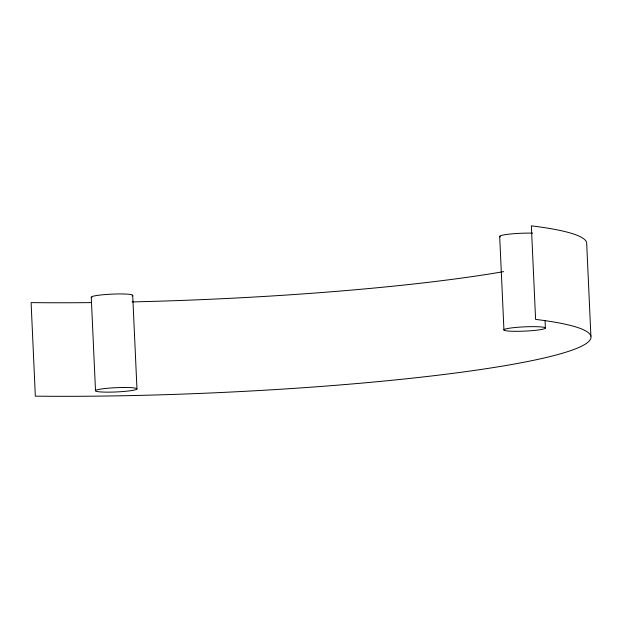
<?xml version="1.0" encoding="UTF-8"?>
<svg xmlns="http://www.w3.org/2000/svg" width="622" height="622" viewBox="0 0 622 622"><rect width="100%" height="100%" fill="white"/><g stroke="black" fill="none" stroke-linecap="round" stroke-linejoin="round"><path stroke-width="0.93" d="M590.9 336.137L586.655 242.588A376.567 38.712 -2.6 0 0 531.351 225.84L535.596 319.389A376.567 38.712 -2.6 0 1 487.718 368.457A376.567 38.712 -2.6 0 1 35.345 396.16L31.1 302.611A376.567 38.712 -2.6 0 0 90.983 302.611M545.035 320.338L545.385 328.058A20.751 2.13 -2.6 0 1 514.254 331.301A20.751 2.13 -2.6 0 1 514.34 327.592A20.751 2.13 -2.6 0 1 545.385 328.058M499.684 236.36L503.937 329.909M132.711 295.349L136.964 388.89A20.751 2.13 -2.6 0 1 105.833 392.132A20.751 2.13 -2.6 0 1 105.911 388.431A20.751 2.13 -2.6 0 1 136.964 388.89M91.263 297.199L95.508 390.748M503.602 271.635A376.567 38.712 -2.6 0 1 132.214 301.919M91.955 297.72A20.751 2.13 -2.6 0 1 112.038 294.136A20.751 2.13 -2.6 0 1 131.996 295.932M500.383 236.881A20.751 2.13 -2.6 0 1 508.71 234.199A20.751 2.13 -2.6 0 1 532.634 233.164"/></g></svg>
